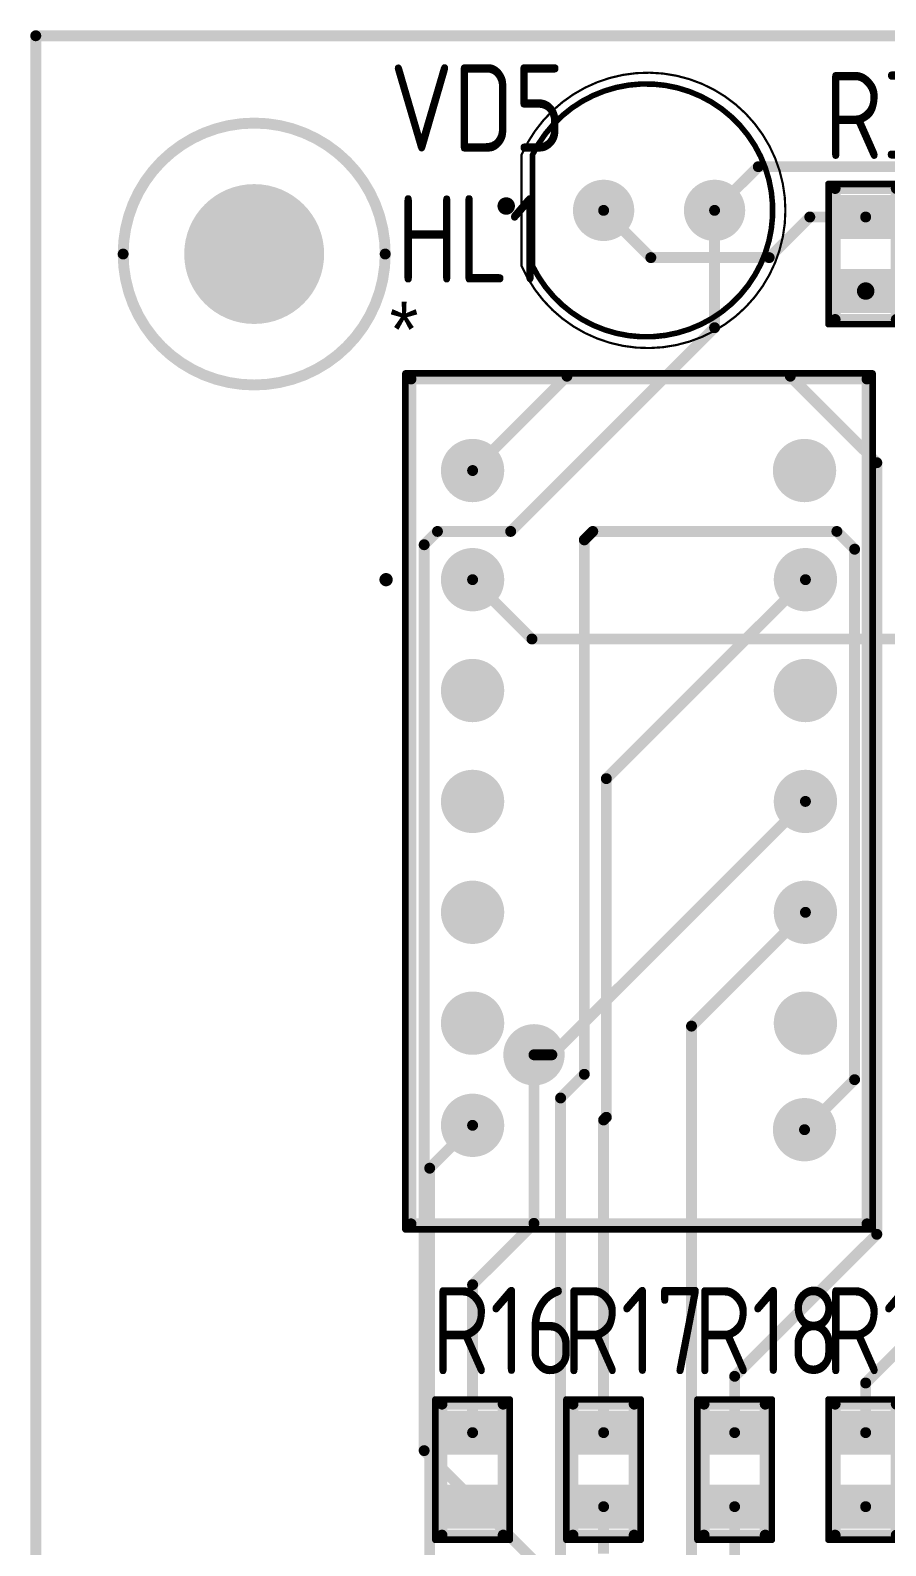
# Model space of a CAD drawing. Header units: millimetres. Extents: x 0 to 841, y 0 to 2540.
# Drawn here: x 34.87 to 54.46, y 130.41 to 165.13 of the extents above; entities that cross this region are included whole.
import ezdxf

# ---------------------------------------------------------------- set-up
doc = ezdxf.new("R2010")
doc.units = ezdxf.units.MM
for name, color, linetype in [('BottomLayer', 5, 'Continuous'), ('BottomSolder', 6, 'Continuous'), ('Mechanical13', 56, 'Continuous'), ('Mechanical15', 56, 'Continuous'), ('MultiLayer', 9, 'Continuous'), ('PadHoleLayer', 156, 'Continuous'), ('TopLayer', 1, 'Continuous'), ('TopOverlay', 2, 'Continuous'), ('TopPaste', 8, 'Continuous'), ('TopSolder', 216, 'Continuous'), ('ViaHoleLayer', 16, 'Continuous')]:
    doc.layers.add(name, color=color, linetype=linetype)
doc.styles.add('GOST type A', font='', dxfattribs={"height": 0.2})
doc.styles.get('GOST type A').set_extended_font_data('GOST type A')

# ---------------------------------------------------------------- blocks, each defined once
blk = doc.blocks.new('LED_151054RS03000_20')
at = {"layer": 'BottomLayer'}
h = blk.add_hatch(color=5, dxfattribs=at)
edge = h.paths.add_edge_path()
edge.add_arc((-1.27, 0), 0.6, 0, 360)
h = blk.add_hatch(color=5, dxfattribs=at)
edge = h.paths.add_edge_path()
edge.add_arc((1.27, 0), 0.6, 0, 360)
at = {"layer": 'BottomSolder'}
h = blk.add_hatch(color=6, dxfattribs=at)
edge = h.paths.add_edge_path()
edge.add_arc((-1.27, 0), 0.702, 0, 360)
h = blk.add_hatch(color=6, dxfattribs=at)
edge = h.paths.add_edge_path()
edge.add_arc((1.27, 0), 0.702, 0, 360)
at = {"layer": 'MultiLayer'}
h = blk.add_hatch(color=9, dxfattribs=at)
edge = h.paths.add_edge_path()
edge.add_arc((-1.27, 0), 0.6, 0, 360)
h = blk.add_hatch(color=9, dxfattribs=at)
edge = h.paths.add_edge_path()
edge.add_arc((1.27, 0), 0.6, 0, 360)
at = {"layer": 'PadHoleLayer'}
h = blk.add_hatch(color=156, dxfattribs=at)
edge = h.paths.add_edge_path()
edge.add_arc((-1.27, 0), 0.35, 0, 360)
h = blk.add_hatch(color=156, dxfattribs=at)
edge = h.paths.add_edge_path()
edge.add_arc((1.27, 0), 0.35, 0, 360)
at = {"layer": 'TopLayer'}
h = blk.add_hatch(color=1, dxfattribs=at)
edge = h.paths.add_edge_path()
edge.add_arc((-1.27, 0), 0.6, 0, 360)
h = blk.add_hatch(color=1, dxfattribs=at)
edge = h.paths.add_edge_path()
edge.add_arc((1.27, 0), 0.6, 0, 360)
at = {"layer": 'TopSolder'}
h = blk.add_hatch(color=216, dxfattribs=at)
edge = h.paths.add_edge_path()
edge.add_arc((-1.27, 0), 0.702, 0, 360)
h = blk.add_hatch(color=216, dxfattribs=at)
edge = h.paths.add_edge_path()
edge.add_arc((1.27, 0), 0.702, 0, 360)
at = {"layer": 'Mechanical13', "const_width": 0.127}
blk.add_lwpolyline([(-2.9, 1.27, -4.331476), (-2.9, -1.27)], format="xyb", dxfattribs=at)
at = {"layer": 'Mechanical13'}
for points, const_width in [([(-2.932, 1.27, 1), (-2.868, 1.27, 1)], 0.0635), ([(-3.4, 0.1, 1), (-3.6, 0.1, 1)], 0.2), ([(-3.65, 0.1, 1), (-3.55, 0.1, 1)], 0.1), ([(-3.45, 0.1, 1), (-3.35, 0.1, 1)], 0.1), ([(-2.932, -1.27, 1), (-2.868, -1.27, 1)], 0.0635)]:
    blk.add_lwpolyline(points, format="xyb", close=True, dxfattribs=dict(at, const_width=const_width))
at = {"layer": 'Mechanical15', "const_width": 0.05}
blk.add_lwpolyline([(-3.144, 1.283, -4.70463), (-3.144, -1.283)], format="xyb", dxfattribs=at)
blk.add_lwpolyline([(-3.15, -1.27), (-3.15, 1.27)], dxfattribs=at)
at = {"layer": 'Mechanical15', "const_width": 0.025}
for points in [[(-3.163, 1.27, 1), (-3.138, 1.27, 1)], [(-3.157, 1.283, 1), (-3.132, 1.283, 1)], [(-3.163, -1.27, 1), (-3.138, -1.27, 1)], [(-3.157, -1.283, 1), (-3.132, -1.283, 1)]]:
    blk.add_lwpolyline(points, format="xyb", close=True, dxfattribs=at)
at = {"layer": 'TopOverlay', "const_width": 0.127}
blk.add_lwpolyline([(-2.9, 1.27, -4.331476), (-2.9, -1.27)], format="xyb", dxfattribs=at)
blk.add_lwpolyline([(-2.9, -1.27), (-2.9, 1.27)], dxfattribs=at)
at = {"layer": 'TopOverlay'}
for points, const_width in [([(-2.932, 1.27, 1), (-2.868, 1.27, 1)], 0.0635), ([(-2.932, 1.27, 1), (-2.868, 1.27, 1)], 0.0635), ([(-3.4, 0.1, 1), (-3.6, 0.1, 1)], 0.2), ([(-3.65, 0.1, 1), (-3.55, 0.1, 1)], 0.1), ([(-3.45, 0.1, 1), (-3.35, 0.1, 1)], 0.1), ([(-2.932, -1.27, 1), (-2.868, -1.27, 1)], 0.0635), ([(-2.932, -1.27, 1), (-2.868, -1.27, 1)], 0.0635)]:
    blk.add_lwpolyline(points, format="xyb", close=True, dxfattribs=dict(at, const_width=const_width))
blk = doc.blocks.new('RES_RC0805_57')
at = {"layer": 'TopLayer'}
for points in [[(-1.353, 0.597), (-0.343, 0.597), (-0.343, -0.597), (-1.353, -0.597)], [(0.343, 0.597), (1.353, 0.597), (1.353, -0.597), (0.343, -0.597)]]:
    blk.add_hatch(color=1, dxfattribs=at).paths.add_polyline_path(points)
at = {"layer": 'TopPaste'}
for points in [[(-1.353, 0.597), (-0.343, 0.597), (-0.343, -0.597), (-1.353, -0.597)], [(0.343, 0.597), (1.353, 0.597), (1.353, -0.597), (0.343, -0.597)]]:
    blk.add_hatch(color=8, dxfattribs=at).paths.add_polyline_path(points)
at = {"layer": 'TopSolder'}
for points in [[(-1.353, 0.597), (-0.343, 0.597), (-0.343, -0.597), (-1.353, -0.597)], [(0.343, 0.597), (1.353, 0.597), (1.353, -0.597), (0.343, -0.597)]]:
    blk.add_hatch(color=216, dxfattribs=at).paths.add_polyline_path(points)
at = {"layer": 'Mechanical15', "const_width": 0.152}
for points in [[(-1.607, -0.851), (-1.607, 0.851)], [(1.607, 0.851), (-1.607, 0.851)], [(1.607, -0.851), (1.607, 0.851)], [(1.607, -0.851), (-1.607, -0.851)]]:
    blk.add_lwpolyline(points, dxfattribs=at)
at = {"layer": 'Mechanical15', "const_width": 0.0762}
for points in [[(-1.645, 0.851, 1), (-1.569, 0.851, 1)], [(-1.645, 0.851, 1), (-1.569, 0.851, 1)], [(1.569, 0.851, 1), (1.645, 0.851, 1)], [(1.569, 0.851, 1), (1.645, 0.851, 1)], [(-1.645, -0.851, 1), (-1.569, -0.851, 1)], [(-1.645, -0.851, 1), (-1.569, -0.851, 1)], [(1.569, -0.851, 1), (1.645, -0.851, 1)], [(1.569, -0.851, 1), (1.645, -0.851, 1)]]:
    blk.add_lwpolyline(points, format="xyb", close=True, dxfattribs=at)
at = {"layer": 'TopOverlay', "const_width": 0.25}
for points in [[(1.5, 0.7), (-1.5, 0.7)], [(-1.5, -0.7), (-1.5, 0.7)], [(1.5, -0.7), (1.5, 0.7)], [(1.5, -0.7), (-1.5, -0.7)]]:
    blk.add_lwpolyline(points, dxfattribs=at)
at = {"layer": 'TopOverlay', "const_width": 0.125}
for points in [[(-1.563, 0.7, 1), (-1.438, 0.7, 1)], [(-1.563, 0.7, 1), (-1.438, 0.7, 1)], [(1.437, 0.7, 1), (1.562, 0.7, 1)], [(1.437, 0.7, 1), (1.562, 0.7, 1)], [(-1.563, -0.7, 1), (-1.438, -0.7, 1)], [(-1.563, -0.7, 1), (-1.438, -0.7, 1)], [(1.437, -0.7, 1), (1.562, -0.7, 1)], [(1.437, -0.7, 1), (1.562, -0.7, 1)]]:
    blk.add_lwpolyline(points, format="xyb", close=True, dxfattribs=at)
blk = doc.blocks.new('RES_RC0805_68')
at = {"layer": 'TopLayer'}
for points in [[(-1.353, 0.597), (-0.343, 0.597), (-0.343, -0.597), (-1.353, -0.597)], [(0.343, 0.597), (1.353, 0.597), (1.353, -0.597), (0.343, -0.597)]]:
    blk.add_hatch(color=1, dxfattribs=at).paths.add_polyline_path(points)
at = {"layer": 'TopPaste'}
for points in [[(-1.353, 0.597), (-0.343, 0.597), (-0.343, -0.597), (-1.353, -0.597)], [(0.343, 0.597), (1.353, 0.597), (1.353, -0.597), (0.343, -0.597)]]:
    blk.add_hatch(color=8, dxfattribs=at).paths.add_polyline_path(points)
at = {"layer": 'TopSolder'}
for points in [[(-1.353, 0.597), (-0.343, 0.597), (-0.343, -0.597), (-1.353, -0.597)], [(0.343, 0.597), (1.353, 0.597), (1.353, -0.597), (0.343, -0.597)]]:
    blk.add_hatch(color=216, dxfattribs=at).paths.add_polyline_path(points)
at = {"layer": 'Mechanical15', "const_width": 0.152}
for points in [[(-1.607, 0.851), (-1.607, -0.851)], [(-1.607, 0.851), (1.607, 0.851)], [(1.607, 0.851), (1.607, -0.851)], [(-1.607, -0.851), (1.607, -0.851)]]:
    blk.add_lwpolyline(points, dxfattribs=at)
at = {"layer": 'Mechanical15', "const_width": 0.0762}
for points in [[(-1.645, 0.851, 1), (-1.569, 0.851, 1)], [(-1.645, 0.851, 1), (-1.569, 0.851, 1)], [(1.569, 0.851, 1), (1.645, 0.851, 1)], [(1.569, 0.851, 1), (1.645, 0.851, 1)], [(-1.645, -0.851, 1), (-1.569, -0.851, 1)], [(-1.645, -0.851, 1), (-1.569, -0.851, 1)], [(1.569, -0.851, 1), (1.645, -0.851, 1)], [(1.569, -0.851, 1), (1.645, -0.851, 1)]]:
    blk.add_lwpolyline(points, format="xyb", close=True, dxfattribs=at)
at = {"layer": 'TopOverlay', "const_width": 0.25}
for points in [[(-1.5, 0.7), (1.5, 0.7)], [(-1.5, 0.7), (-1.5, -0.7)], [(1.5, 0.7), (1.5, -0.7)], [(-1.5, -0.7), (1.5, -0.7)]]:
    blk.add_lwpolyline(points, dxfattribs=at)
at = {"layer": 'TopOverlay', "const_width": 0.125}
for points in [[(-1.562, 0.7, 1), (-1.437, 0.7, 1)], [(-1.562, 0.7, 1), (-1.437, 0.7, 1)], [(1.438, 0.7, 1), (1.563, 0.7, 1)], [(1.438, 0.7, 1), (1.563, 0.7, 1)], [(-1.562, -0.7, 1), (-1.437, -0.7, 1)], [(-1.562, -0.7, 1), (-1.437, -0.7, 1)], [(1.438, -0.7, 1), (1.563, -0.7, 1)], [(1.438, -0.7, 1), (1.563, -0.7, 1)]]:
    blk.add_lwpolyline(points, format="xyb", close=True, dxfattribs=at)
blk = doc.blocks.new('RES_RC0805_69')
at = {"layer": 'TopLayer'}
for points in [[(-1.353, 0.597), (-0.343, 0.597), (-0.343, -0.597), (-1.353, -0.597)], [(0.343, 0.597), (1.353, 0.597), (1.353, -0.597), (0.343, -0.597)]]:
    blk.add_hatch(color=1, dxfattribs=at).paths.add_polyline_path(points)
at = {"layer": 'TopPaste'}
for points in [[(-1.353, 0.597), (-0.343, 0.597), (-0.343, -0.597), (-1.353, -0.597)], [(0.343, 0.597), (1.353, 0.597), (1.353, -0.597), (0.343, -0.597)]]:
    blk.add_hatch(color=8, dxfattribs=at).paths.add_polyline_path(points)
at = {"layer": 'TopSolder'}
for points in [[(-1.353, 0.597), (-0.343, 0.597), (-0.343, -0.597), (-1.353, -0.597)], [(0.343, 0.597), (1.353, 0.597), (1.353, -0.597), (0.343, -0.597)]]:
    blk.add_hatch(color=216, dxfattribs=at).paths.add_polyline_path(points)
at = {"layer": 'Mechanical15', "const_width": 0.152}
for points in [[(-1.607, 0.851), (-1.607, -0.851)], [(-1.607, 0.851), (1.607, 0.851)], [(1.607, 0.851), (1.607, -0.851)], [(-1.607, -0.851), (1.607, -0.851)]]:
    blk.add_lwpolyline(points, dxfattribs=at)
at = {"layer": 'Mechanical15', "const_width": 0.0762}
for points in [[(-1.645, 0.851, 1), (-1.569, 0.851, 1)], [(-1.645, 0.851, 1), (-1.569, 0.851, 1)], [(1.569, 0.851, 1), (1.645, 0.851, 1)], [(1.569, 0.851, 1), (1.645, 0.851, 1)], [(-1.645, -0.851, 1), (-1.569, -0.851, 1)], [(-1.645, -0.851, 1), (-1.569, -0.851, 1)], [(1.569, -0.851, 1), (1.645, -0.851, 1)], [(1.569, -0.851, 1), (1.645, -0.851, 1)]]:
    blk.add_lwpolyline(points, format="xyb", close=True, dxfattribs=at)
at = {"layer": 'TopOverlay', "const_width": 0.25}
for points in [[(-1.5, 0.7), (1.5, 0.7)], [(-1.5, 0.7), (-1.5, -0.7)], [(1.5, 0.7), (1.5, -0.7)], [(-1.5, -0.7), (1.5, -0.7)]]:
    blk.add_lwpolyline(points, dxfattribs=at)
at = {"layer": 'TopOverlay', "const_width": 0.125}
for points in [[(-1.562, 0.7, 1), (-1.437, 0.7, 1)], [(-1.562, 0.7, 1), (-1.437, 0.7, 1)], [(1.438, 0.7, 1), (1.563, 0.7, 1)], [(1.438, 0.7, 1), (1.563, 0.7, 1)], [(-1.562, -0.7, 1), (-1.437, -0.7, 1)], [(-1.562, -0.7, 1), (-1.437, -0.7, 1)], [(1.438, -0.7, 1), (1.563, -0.7, 1)], [(1.438, -0.7, 1), (1.563, -0.7, 1)]]:
    blk.add_lwpolyline(points, format="xyb", close=True, dxfattribs=at)
blk = doc.blocks.new('RES_RC0805_70')
at = {"layer": 'TopLayer'}
for points in [[(-1.353, 0.597), (-0.343, 0.597), (-0.343, -0.597), (-1.353, -0.597)], [(0.343, 0.597), (1.353, 0.597), (1.353, -0.597), (0.343, -0.597)]]:
    blk.add_hatch(color=1, dxfattribs=at).paths.add_polyline_path(points)
at = {"layer": 'TopPaste'}
for points in [[(-1.353, 0.597), (-0.343, 0.597), (-0.343, -0.597), (-1.353, -0.597)], [(0.343, 0.597), (1.353, 0.597), (1.353, -0.597), (0.343, -0.597)]]:
    blk.add_hatch(color=8, dxfattribs=at).paths.add_polyline_path(points)
at = {"layer": 'TopSolder'}
for points in [[(-1.353, 0.597), (-0.343, 0.597), (-0.343, -0.597), (-1.353, -0.597)], [(0.343, 0.597), (1.353, 0.597), (1.353, -0.597), (0.343, -0.597)]]:
    blk.add_hatch(color=216, dxfattribs=at).paths.add_polyline_path(points)
at = {"layer": 'Mechanical15', "const_width": 0.152}
for points in [[(-1.607, 0.851), (-1.607, -0.851)], [(-1.607, 0.851), (1.607, 0.851)], [(1.607, 0.851), (1.607, -0.851)], [(-1.607, -0.851), (1.607, -0.851)]]:
    blk.add_lwpolyline(points, dxfattribs=at)
at = {"layer": 'Mechanical15', "const_width": 0.0762}
for points in [[(-1.645, 0.851, 1), (-1.569, 0.851, 1)], [(-1.645, 0.851, 1), (-1.569, 0.851, 1)], [(1.569, 0.851, 1), (1.645, 0.851, 1)], [(1.569, 0.851, 1), (1.645, 0.851, 1)], [(-1.645, -0.851, 1), (-1.569, -0.851, 1)], [(-1.645, -0.851, 1), (-1.569, -0.851, 1)], [(1.569, -0.851, 1), (1.645, -0.851, 1)], [(1.569, -0.851, 1), (1.645, -0.851, 1)]]:
    blk.add_lwpolyline(points, format="xyb", close=True, dxfattribs=at)
at = {"layer": 'TopOverlay', "const_width": 0.25}
for points in [[(-1.5, 0.7), (1.5, 0.7)], [(-1.5, 0.7), (-1.5, -0.7)], [(1.5, 0.7), (1.5, -0.7)], [(-1.5, -0.7), (1.5, -0.7)]]:
    blk.add_lwpolyline(points, dxfattribs=at)
at = {"layer": 'TopOverlay', "const_width": 0.125}
for points in [[(-1.562, 0.7, 1), (-1.437, 0.7, 1)], [(-1.562, 0.7, 1), (-1.437, 0.7, 1)], [(1.438, 0.7, 1), (1.563, 0.7, 1)], [(1.438, 0.7, 1), (1.563, 0.7, 1)], [(-1.562, -0.7, 1), (-1.437, -0.7, 1)], [(-1.562, -0.7, 1), (-1.437, -0.7, 1)], [(1.438, -0.7, 1), (1.563, -0.7, 1)], [(1.438, -0.7, 1), (1.563, -0.7, 1)]]:
    blk.add_lwpolyline(points, format="xyb", close=True, dxfattribs=at)
blk = doc.blocks.new('RES_RC0805_71')
at = {"layer": 'TopLayer'}
for points in [[(-1.353, 0.597), (-0.343, 0.597), (-0.343, -0.597), (-1.353, -0.597)], [(0.343, 0.597), (1.353, 0.597), (1.353, -0.597), (0.343, -0.597)]]:
    blk.add_hatch(color=1, dxfattribs=at).paths.add_polyline_path(points)
at = {"layer": 'TopPaste'}
for points in [[(-1.353, 0.597), (-0.343, 0.597), (-0.343, -0.597), (-1.353, -0.597)], [(0.343, 0.597), (1.353, 0.597), (1.353, -0.597), (0.343, -0.597)]]:
    blk.add_hatch(color=8, dxfattribs=at).paths.add_polyline_path(points)
at = {"layer": 'TopSolder'}
for points in [[(-1.353, 0.597), (-0.343, 0.597), (-0.343, -0.597), (-1.353, -0.597)], [(0.343, 0.597), (1.353, 0.597), (1.353, -0.597), (0.343, -0.597)]]:
    blk.add_hatch(color=216, dxfattribs=at).paths.add_polyline_path(points)
at = {"layer": 'Mechanical15', "const_width": 0.152}
for points in [[(-1.607, 0.851), (-1.607, -0.851)], [(-1.607, 0.851), (1.607, 0.851)], [(1.607, 0.851), (1.607, -0.851)], [(-1.607, -0.851), (1.607, -0.851)]]:
    blk.add_lwpolyline(points, dxfattribs=at)
at = {"layer": 'Mechanical15', "const_width": 0.0762}
for points in [[(-1.645, 0.851, 1), (-1.569, 0.851, 1)], [(-1.645, 0.851, 1), (-1.569, 0.851, 1)], [(1.569, 0.851, 1), (1.645, 0.851, 1)], [(1.569, 0.851, 1), (1.645, 0.851, 1)], [(-1.645, -0.851, 1), (-1.569, -0.851, 1)], [(-1.645, -0.851, 1), (-1.569, -0.851, 1)], [(1.569, -0.851, 1), (1.645, -0.851, 1)], [(1.569, -0.851, 1), (1.645, -0.851, 1)]]:
    blk.add_lwpolyline(points, format="xyb", close=True, dxfattribs=at)
at = {"layer": 'TopOverlay', "const_width": 0.25}
for points in [[(-1.5, 0.7), (1.5, 0.7)], [(-1.5, 0.7), (-1.5, -0.7)], [(1.5, 0.7), (1.5, -0.7)], [(-1.5, -0.7), (1.5, -0.7)]]:
    blk.add_lwpolyline(points, dxfattribs=at)
at = {"layer": 'TopOverlay', "const_width": 0.125}
for points in [[(-1.562, 0.7, 1), (-1.437, 0.7, 1)], [(-1.562, 0.7, 1), (-1.437, 0.7, 1)], [(1.438, 0.7, 1), (1.563, 0.7, 1)], [(1.438, 0.7, 1), (1.563, 0.7, 1)], [(-1.562, -0.7, 1), (-1.437, -0.7, 1)], [(-1.562, -0.7, 1), (-1.437, -0.7, 1)], [(1.438, -0.7, 1), (1.563, -0.7, 1)], [(1.438, -0.7, 1), (1.563, -0.7, 1)]]:
    blk.add_lwpolyline(points, format="xyb", close=True, dxfattribs=at)
blk = doc.blocks.new('LDS_C302RI_10P18X19P10_LUM_90')
at = {"layer": 'BottomLayer'}
h = blk.add_hatch(color=5, dxfattribs=at)
edge = h.paths.add_edge_path()
edge.add_arc((0, 2.5), 0.725, 0, 360)
h = blk.add_hatch(color=5, dxfattribs=at)
edge = h.paths.add_edge_path()
edge.add_arc((7.6, 2.5), 0.725, 0, 360)
h = blk.add_hatch(color=5, dxfattribs=at)
edge = h.paths.add_edge_path()
edge.add_arc((0, 0), 0.725, 0, 360)
h = blk.add_hatch(color=5, dxfattribs=at)
edge = h.paths.add_edge_path()
edge.add_arc((7.62, 0), 0.725, 0, 360)
h = blk.add_hatch(color=5, dxfattribs=at)
edge = h.paths.add_edge_path()
edge.add_arc((0, -2.54), 0.725, 0, 360)
h = blk.add_hatch(color=5, dxfattribs=at)
edge = h.paths.add_edge_path()
edge.add_arc((7.62, -2.54), 0.725, 0, 360)
h = blk.add_hatch(color=5, dxfattribs=at)
edge = h.paths.add_edge_path()
edge.add_arc((0, -5.08), 0.725, 0, 360)
h = blk.add_hatch(color=5, dxfattribs=at)
edge = h.paths.add_edge_path()
edge.add_arc((7.62, -5.08), 0.725, 0, 360)
h = blk.add_hatch(color=5, dxfattribs=at)
edge = h.paths.add_edge_path()
edge.add_arc((0, -7.62), 0.725, 0, 360)
h = blk.add_hatch(color=5, dxfattribs=at)
edge = h.paths.add_edge_path()
edge.add_arc((7.62, -7.62), 0.725, 0, 360)
h = blk.add_hatch(color=5, dxfattribs=at)
edge = h.paths.add_edge_path()
edge.add_arc((0, -10.16), 0.725, 0, 360)
h = blk.add_hatch(color=5, dxfattribs=at)
edge = h.paths.add_edge_path()
edge.add_arc((7.62, -10.16), 0.725, 0, 360)
h = blk.add_hatch(color=5, dxfattribs=at)
edge = h.paths.add_edge_path()
edge.add_arc((0, -12.5), 0.725, 0, 360)
h = blk.add_hatch(color=5, dxfattribs=at)
edge = h.paths.add_edge_path()
edge.add_arc((7.6, -12.6), 0.725, 0, 360)
at = {"layer": 'BottomSolder'}
h = blk.add_hatch(color=6, dxfattribs=at)
edge = h.paths.add_edge_path()
edge.add_arc((0, 2.5), 0.725, 0, 360)
h = blk.add_hatch(color=6, dxfattribs=at)
edge = h.paths.add_edge_path()
edge.add_arc((7.6, 2.5), 0.725, 0, 360)
h = blk.add_hatch(color=6, dxfattribs=at)
edge = h.paths.add_edge_path()
edge.add_arc((0, 0), 0.725, 0, 360)
h = blk.add_hatch(color=6, dxfattribs=at)
edge = h.paths.add_edge_path()
edge.add_arc((7.62, 0), 0.725, 0, 360)
h = blk.add_hatch(color=6, dxfattribs=at)
edge = h.paths.add_edge_path()
edge.add_arc((0, -2.54), 0.725, 0, 360)
h = blk.add_hatch(color=6, dxfattribs=at)
edge = h.paths.add_edge_path()
edge.add_arc((7.62, -2.54), 0.725, 0, 360)
h = blk.add_hatch(color=6, dxfattribs=at)
edge = h.paths.add_edge_path()
edge.add_arc((0, -5.08), 0.725, 0, 360)
h = blk.add_hatch(color=6, dxfattribs=at)
edge = h.paths.add_edge_path()
edge.add_arc((7.62, -5.08), 0.725, 0, 360)
h = blk.add_hatch(color=6, dxfattribs=at)
edge = h.paths.add_edge_path()
edge.add_arc((0, -7.62), 0.725, 0, 360)
h = blk.add_hatch(color=6, dxfattribs=at)
edge = h.paths.add_edge_path()
edge.add_arc((7.62, -7.62), 0.725, 0, 360)
h = blk.add_hatch(color=6, dxfattribs=at)
edge = h.paths.add_edge_path()
edge.add_arc((0, -10.16), 0.725, 0, 360)
h = blk.add_hatch(color=6, dxfattribs=at)
edge = h.paths.add_edge_path()
edge.add_arc((7.62, -10.16), 0.725, 0, 360)
h = blk.add_hatch(color=6, dxfattribs=at)
edge = h.paths.add_edge_path()
edge.add_arc((0, -12.5), 0.725, 0, 360)
h = blk.add_hatch(color=6, dxfattribs=at)
edge = h.paths.add_edge_path()
edge.add_arc((7.6, -12.6), 0.725, 0, 360)
at = {"layer": 'MultiLayer'}
h = blk.add_hatch(color=9, dxfattribs=at)
edge = h.paths.add_edge_path()
edge.add_arc((0, 2.5), 0.725, 0, 360)
h = blk.add_hatch(color=9, dxfattribs=at)
edge = h.paths.add_edge_path()
edge.add_arc((7.6, 2.5), 0.725, 0, 360)
h = blk.add_hatch(color=9, dxfattribs=at)
edge = h.paths.add_edge_path()
edge.add_arc((0, 0), 0.725, 0, 360)
h = blk.add_hatch(color=9, dxfattribs=at)
edge = h.paths.add_edge_path()
edge.add_arc((7.62, 0), 0.725, 0, 360)
h = blk.add_hatch(color=9, dxfattribs=at)
edge = h.paths.add_edge_path()
edge.add_arc((0, -2.54), 0.725, 0, 360)
h = blk.add_hatch(color=9, dxfattribs=at)
edge = h.paths.add_edge_path()
edge.add_arc((7.62, -2.54), 0.725, 0, 360)
h = blk.add_hatch(color=9, dxfattribs=at)
edge = h.paths.add_edge_path()
edge.add_arc((0, -5.08), 0.725, 0, 360)
h = blk.add_hatch(color=9, dxfattribs=at)
edge = h.paths.add_edge_path()
edge.add_arc((7.62, -5.08), 0.725, 0, 360)
h = blk.add_hatch(color=9, dxfattribs=at)
edge = h.paths.add_edge_path()
edge.add_arc((0, -7.62), 0.725, 0, 360)
h = blk.add_hatch(color=9, dxfattribs=at)
edge = h.paths.add_edge_path()
edge.add_arc((7.62, -7.62), 0.725, 0, 360)
h = blk.add_hatch(color=9, dxfattribs=at)
edge = h.paths.add_edge_path()
edge.add_arc((0, -10.16), 0.725, 0, 360)
h = blk.add_hatch(color=9, dxfattribs=at)
edge = h.paths.add_edge_path()
edge.add_arc((7.62, -10.16), 0.725, 0, 360)
h = blk.add_hatch(color=9, dxfattribs=at)
edge = h.paths.add_edge_path()
edge.add_arc((0, -12.5), 0.725, 0, 360)
h = blk.add_hatch(color=9, dxfattribs=at)
edge = h.paths.add_edge_path()
edge.add_arc((7.6, -12.6), 0.725, 0, 360)
at = {"layer": 'PadHoleLayer'}
h = blk.add_hatch(color=156, dxfattribs=at)
edge = h.paths.add_edge_path()
edge.add_arc((0, 2.5), 0.45, 0, 360)
h = blk.add_hatch(color=156, dxfattribs=at)
edge = h.paths.add_edge_path()
edge.add_arc((7.6, 2.5), 0.45, 0, 360)
h = blk.add_hatch(color=156, dxfattribs=at)
edge = h.paths.add_edge_path()
edge.add_arc((0, 0), 0.45, 0, 360)
h = blk.add_hatch(color=156, dxfattribs=at)
edge = h.paths.add_edge_path()
edge.add_arc((7.62, 0), 0.45, 0, 360)
h = blk.add_hatch(color=156, dxfattribs=at)
edge = h.paths.add_edge_path()
edge.add_arc((0, -2.54), 0.45, 0, 360)
h = blk.add_hatch(color=156, dxfattribs=at)
edge = h.paths.add_edge_path()
edge.add_arc((7.62, -2.54), 0.45, 0, 360)
h = blk.add_hatch(color=156, dxfattribs=at)
edge = h.paths.add_edge_path()
edge.add_arc((0, -5.08), 0.45, 0, 360)
h = blk.add_hatch(color=156, dxfattribs=at)
edge = h.paths.add_edge_path()
edge.add_arc((7.62, -5.08), 0.45, 0, 360)
h = blk.add_hatch(color=156, dxfattribs=at)
edge = h.paths.add_edge_path()
edge.add_arc((0, -7.62), 0.45, 0, 360)
h = blk.add_hatch(color=156, dxfattribs=at)
edge = h.paths.add_edge_path()
edge.add_arc((7.62, -7.62), 0.45, 0, 360)
h = blk.add_hatch(color=156, dxfattribs=at)
edge = h.paths.add_edge_path()
edge.add_arc((0, -10.16), 0.45, 0, 360)
h = blk.add_hatch(color=156, dxfattribs=at)
edge = h.paths.add_edge_path()
edge.add_arc((7.62, -10.16), 0.45, 0, 360)
h = blk.add_hatch(color=156, dxfattribs=at)
edge = h.paths.add_edge_path()
edge.add_arc((0, -12.5), 0.45, 0, 360)
h = blk.add_hatch(color=156, dxfattribs=at)
edge = h.paths.add_edge_path()
edge.add_arc((7.6, -12.6), 0.45, 0, 360)
at = {"layer": 'TopLayer'}
h = blk.add_hatch(color=1, dxfattribs=at)
edge = h.paths.add_edge_path()
edge.add_arc((0, 2.5), 0.725, 0, 360)
h = blk.add_hatch(color=1, dxfattribs=at)
edge = h.paths.add_edge_path()
edge.add_arc((7.6, 2.5), 0.725, 0, 360)
h = blk.add_hatch(color=1, dxfattribs=at)
edge = h.paths.add_edge_path()
edge.add_arc((0, 0), 0.725, 0, 360)
h = blk.add_hatch(color=1, dxfattribs=at)
edge = h.paths.add_edge_path()
edge.add_arc((7.62, 0), 0.725, 0, 360)
h = blk.add_hatch(color=1, dxfattribs=at)
edge = h.paths.add_edge_path()
edge.add_arc((0, -2.54), 0.725, 0, 360)
h = blk.add_hatch(color=1, dxfattribs=at)
edge = h.paths.add_edge_path()
edge.add_arc((7.62, -2.54), 0.725, 0, 360)
h = blk.add_hatch(color=1, dxfattribs=at)
edge = h.paths.add_edge_path()
edge.add_arc((0, -5.08), 0.725, 0, 360)
h = blk.add_hatch(color=1, dxfattribs=at)
edge = h.paths.add_edge_path()
edge.add_arc((7.62, -5.08), 0.725, 0, 360)
h = blk.add_hatch(color=1, dxfattribs=at)
edge = h.paths.add_edge_path()
edge.add_arc((0, -7.62), 0.725, 0, 360)
h = blk.add_hatch(color=1, dxfattribs=at)
edge = h.paths.add_edge_path()
edge.add_arc((7.62, -7.62), 0.725, 0, 360)
h = blk.add_hatch(color=1, dxfattribs=at)
edge = h.paths.add_edge_path()
edge.add_arc((0, -10.16), 0.725, 0, 360)
h = blk.add_hatch(color=1, dxfattribs=at)
edge = h.paths.add_edge_path()
edge.add_arc((7.62, -10.16), 0.725, 0, 360)
h = blk.add_hatch(color=1, dxfattribs=at)
edge = h.paths.add_edge_path()
edge.add_arc((0, -12.5), 0.725, 0, 360)
h = blk.add_hatch(color=1, dxfattribs=at)
edge = h.paths.add_edge_path()
edge.add_arc((7.6, -12.6), 0.725, 0, 360)
at = {"layer": 'TopSolder'}
h = blk.add_hatch(color=216, dxfattribs=at)
edge = h.paths.add_edge_path()
edge.add_arc((0, 2.5), 0.725, 0, 360)
h = blk.add_hatch(color=216, dxfattribs=at)
edge = h.paths.add_edge_path()
edge.add_arc((7.6, 2.5), 0.725, 0, 360)
h = blk.add_hatch(color=216, dxfattribs=at)
edge = h.paths.add_edge_path()
edge.add_arc((0, 0), 0.725, 0, 360)
h = blk.add_hatch(color=216, dxfattribs=at)
edge = h.paths.add_edge_path()
edge.add_arc((7.62, 0), 0.725, 0, 360)
h = blk.add_hatch(color=216, dxfattribs=at)
edge = h.paths.add_edge_path()
edge.add_arc((0, -2.54), 0.725, 0, 360)
h = blk.add_hatch(color=216, dxfattribs=at)
edge = h.paths.add_edge_path()
edge.add_arc((7.62, -2.54), 0.725, 0, 360)
h = blk.add_hatch(color=216, dxfattribs=at)
edge = h.paths.add_edge_path()
edge.add_arc((0, -5.08), 0.725, 0, 360)
h = blk.add_hatch(color=216, dxfattribs=at)
edge = h.paths.add_edge_path()
edge.add_arc((7.62, -5.08), 0.725, 0, 360)
h = blk.add_hatch(color=216, dxfattribs=at)
edge = h.paths.add_edge_path()
edge.add_arc((0, -7.62), 0.725, 0, 360)
h = blk.add_hatch(color=216, dxfattribs=at)
edge = h.paths.add_edge_path()
edge.add_arc((7.62, -7.62), 0.725, 0, 360)
h = blk.add_hatch(color=216, dxfattribs=at)
edge = h.paths.add_edge_path()
edge.add_arc((0, -10.16), 0.725, 0, 360)
h = blk.add_hatch(color=216, dxfattribs=at)
edge = h.paths.add_edge_path()
edge.add_arc((7.62, -10.16), 0.725, 0, 360)
h = blk.add_hatch(color=216, dxfattribs=at)
edge = h.paths.add_edge_path()
edge.add_arc((0, -12.5), 0.725, 0, 360)
h = blk.add_hatch(color=216, dxfattribs=at)
edge = h.paths.add_edge_path()
edge.add_arc((7.6, -12.6), 0.725, 0, 360)
at = {"layer": 'Mechanical15', "const_width": 0.152}
for points in [[(-1.537, -14.884), (-1.537, 4.724)], [(-1.537, 4.724), (9.157, 4.724)], [(9.157, -14.884), (9.157, 4.724)], [(-1.537, -14.884), (9.157, -14.884)]]:
    blk.add_lwpolyline(points, dxfattribs=at)
at = {"layer": 'Mechanical15', "const_width": 0.0762}
for points in [[(-1.575, 4.724, 1), (-1.499, 4.724, 1)], [(-1.575, 4.724, 1), (-1.499, 4.724, 1)], [(9.119, 4.724, 1), (9.195, 4.724, 1)], [(9.119, 4.724, 1), (9.195, 4.724, 1)], [(-1.575, -14.884, 1), (-1.499, -14.884, 1)], [(-1.575, -14.884, 1), (-1.499, -14.884, 1)], [(9.119, -14.884, 1), (9.195, -14.884, 1)], [(9.119, -14.884, 1), (9.195, -14.884, 1)]]:
    blk.add_lwpolyline(points, format="xyb", close=True, dxfattribs=at)
at = {"layer": 'TopOverlay', "const_width": 0.25}
for points in [[(-1.41, 4.597), (9.03, 4.597)], [(-1.41, -14.757), (-1.41, 4.597)], [(9.03, -14.757), (9.03, 4.597)], [(-1.41, -14.757), (9.03, -14.757)]]:
    blk.add_lwpolyline(points, dxfattribs=at)
at = {"layer": 'TopOverlay'}
for points, const_width in [([(-1.472, 4.597, 1), (-1.347, 4.597, 1)], 0.125), ([(-1.472, 4.597, 1), (-1.347, 4.597, 1)], 0.125), ([(8.967, 4.597, 1), (9.092, 4.597, 1)], 0.125), ([(8.967, 4.597, 1), (9.092, 4.597, 1)], 0.125), ([(-1.905, 0, 1), (-2.057, 0, 1)], 0.152), ([(-2.095, 0, 1), (-2.019, 0, 1)], 0.0762), ([(-1.943, 0, 1), (-1.867, 0, 1)], 0.0762), ([(-1.472, -14.757, 1), (-1.347, -14.757, 1)], 0.125), ([(-1.472, -14.757, 1), (-1.347, -14.757, 1)], 0.125), ([(8.967, -14.757, 1), (9.092, -14.757, 1)], 0.125), ([(8.967, -14.757, 1), (9.092, -14.757, 1)], 0.125)]:
    blk.add_lwpolyline(points, format="xyb", close=True, dxfattribs=dict(at, const_width=const_width))
blk.add_text('*', height=1.27, dxfattribs=at).set_placement((-1.9, 5.1))

msp = doc.modelspace()

# ---------------------------------------------------------------- hatches: boundary and pattern name
at = {"layer": 'BottomLayer'}
h = msp.add_hatch(color=5, dxfattribs=at)
edge = h.paths.add_edge_path()
edge.add_arc((40, 160), 1.5, 0, 360)
h = msp.add_hatch(color=5, dxfattribs=at)
edge = h.paths.add_edge_path()
edge.add_arc((46.406, 141.656), 0.6, 0, 360)
at = {"layer": 'BottomSolder'}
h = msp.add_hatch(color=6, dxfattribs=at)
edge = h.paths.add_edge_path()
edge.add_arc((40, 160), 1.602, 0, 360)
h = msp.add_hatch(color=6, dxfattribs=at)
edge = h.paths.add_edge_path()
edge.add_arc((46.406, 141.656), 0.702, 0, 360)
at = {"layer": 'MultiLayer'}
h = msp.add_hatch(color=9, dxfattribs=at)
edge = h.paths.add_edge_path()
edge.add_arc((40, 160), 1.5, 0, 360)
at = {"layer": 'PadHoleLayer'}
h = msp.add_hatch(color=156, dxfattribs=at)
edge = h.paths.add_edge_path()
edge.add_arc((40, 160), 1.5, 0, 360)
at = {"layer": 'TopLayer'}
h = msp.add_hatch(color=1, dxfattribs=at)
edge = h.paths.add_edge_path()
edge.add_arc((40, 160), 1.5, 0, 360)
h = msp.add_hatch(color=1, dxfattribs=at)
edge = h.paths.add_edge_path()
edge.add_arc((46.406, 141.656), 0.6, 0, 360)
at = {"layer": 'TopSolder'}
h = msp.add_hatch(color=216, dxfattribs=at)
edge = h.paths.add_edge_path()
edge.add_arc((40, 160), 1.602, 0, 360)
h = msp.add_hatch(color=216, dxfattribs=at)
edge = h.paths.add_edge_path()
edge.add_arc((46.406, 141.656), 0.702, 0, 360)
at = {"layer": 'ViaHoleLayer'}
h = msp.add_hatch(color=16, dxfattribs=at)
edge = h.paths.add_edge_path()
edge.add_arc((46.406, 141.656), 0.35, 0, 360)

# ---------------------------------------------------------------- linework, layer by layer
at = {"layer": 'BottomLayer', "const_width": 0.25}
for points in [[(50.54, 161), (51.541, 162.001)], [(51.541, 162.001), (95.453, 162.001)], [(50.54, 158.312), (50.54, 161)], [(45.872, 153.645), (50.54, 158.312)], [(43.891, 153.34), (44.196, 153.645)], [(43.891, 132.588), (43.891, 153.34)], [(44.196, 153.645), (45.872, 153.645)], [(45, 152.54), (46.359, 151.181)], [(46.359, 151.181), (55.245, 151.181)], [(46.816, 141.656), (52.62, 147.46)], [(46.406, 141.656), (46.816, 141.656)], [(43.891, 132.588), (47.041, 129.438)]]:
    msp.add_lwpolyline(points, dxfattribs=at)
at = {"layer": 'BottomLayer', "const_width": 0.125}
for points in [[(51.479, 162.001, 1), (51.604, 162.001, 1)], [(51.479, 162.001, 1), (51.604, 162.001, 1)], [(50.478, 161, 1), (50.603, 161, 1)], [(50.478, 161, 1), (50.603, 161, 1)], [(50.478, 158.312, 1), (50.603, 158.312, 1)], [(50.478, 158.312, 1), (50.603, 158.312, 1)], [(43.829, 153.34, 1), (43.954, 153.34, 1)], [(43.829, 153.34, 1), (43.954, 153.34, 1)], [(44.134, 153.645, 1), (44.258, 153.645, 1)], [(44.134, 153.645, 1), (44.258, 153.645, 1)], [(45.81, 153.645, 1), (45.935, 153.645, 1)], [(45.81, 153.645, 1), (45.935, 153.645, 1)], [(44.938, 152.54, 1), (45.063, 152.54, 1)], [(46.297, 151.181, 1), (46.422, 151.181, 1)], [(46.297, 151.181, 1), (46.422, 151.181, 1)], [(52.558, 147.46, 1), (52.683, 147.46, 1)], [(46.343, 141.656, 1), (46.468, 141.656, 1)], [(46.753, 141.656, 1), (46.878, 141.656, 1)], [(46.753, 141.656, 1), (46.878, 141.656, 1)], [(43.829, 132.588, 1), (43.954, 132.588, 1)], [(43.829, 132.588, 1), (43.954, 132.588, 1)]]:
    msp.add_lwpolyline(points, format="xyb", close=True, dxfattribs=at)
at = {"layer": 'TopLayer'}
for points, const_width in [([(48, 161), (49.082, 159.918)], 0.25), ([(51.791, 159.918), (52.72, 160.848)], 0.25), ([(52.72, 160.848), (54, 160.848)], 0.25), ([(49.082, 159.918), (51.791, 159.918)], 0.25), ([(54, 159.152), (60.401, 159.152)], 0.4), ([(45, 155.04), (47.161, 157.201)], 0.25), ([(47.161, 157.201), (52.273, 157.201)], 0.25), ([(52.273, 157.201), (54.254, 155.219)], 0.25), ([(54.254, 137.544), (54.254, 155.219)], 0.25), ([(47.558, 153.451), (47.752, 153.645)], 0.25), ([(47.558, 141.209), (47.558, 153.451)], 0.25), ([(47.752, 153.645), (53.34, 153.645)], 0.25), ([(53.34, 153.645), (53.746, 153.238)], 0.25), ([(53.746, 141.086), (53.746, 153.238)], 0.25), ([(48.062, 147.982), (52.62, 152.54)], 0.25), ([(48.062, 140.224), (48.062, 147.982)], 0.25), ([(50.013, 142.313), (52.62, 144.92)], 0.25), ([(50.013, 127.254), (50.013, 142.313)], 0.25), ([(46.406, 137.795), (46.406, 141.656)], 0.25), ([(47.015, 140.666), (47.558, 141.209)], 0.25), ([(52.6, 139.94), (53.746, 141.086)], 0.25), ([(47.015, 130.017), (47.015, 140.666)], 0.25), ([(48, 140.162), (48.062, 140.224)], 0.25), ([(48, 133), (48, 140.162)], 0.25), ([(44.018, 139.058), (45, 140.04)], 0.25), ([(44.018, 128.829), (44.018, 139.058)], 0.25), ([(45, 136.389), (46.406, 137.795)], 0.25), ([(51, 134.29), (54.254, 137.544)], 0.25), ([(45, 133), (45, 136.389)], 0.25), ([(54, 134.137), (55.245, 135.382)], 0.25), ([(51, 133), (51, 134.29)], 0.25), ([(54, 133), (54, 134.137)], 0.25), ([(48, 130.226), (48, 131.304)], 0.25), ([(51, 128.654), (51, 131.304)], 0.25), ([(54, 131.304), (54.661, 131.304)], 0.25)]:
    msp.add_lwpolyline(points, dxfattribs=dict(at, const_width=const_width))
for points, const_width in [([(47.938, 161, 1), (48.063, 161, 1)], 0.125), ([(52.658, 160.848, 1), (52.783, 160.848, 1)], 0.125), ([(52.658, 160.848, 1), (52.783, 160.848, 1)], 0.125), ([(53.937, 160.848, 1), (54.062, 160.848, 1)], 0.125), ([(49.019, 159.918, 1), (49.144, 159.918, 1)], 0.125), ([(49.019, 159.918, 1), (49.144, 159.918, 1)], 0.125), ([(51.728, 159.918, 1), (51.853, 159.918, 1)], 0.125), ([(51.728, 159.918, 1), (51.853, 159.918, 1)], 0.125), ([(53.9, 159.152, 1), (54.1, 159.152, 1)], 0.2), ([(47.098, 157.201, 1), (47.223, 157.201, 1)], 0.125), ([(47.098, 157.201, 1), (47.223, 157.201, 1)], 0.125), ([(52.211, 157.201, 1), (52.336, 157.201, 1)], 0.125), ([(52.211, 157.201, 1), (52.336, 157.201, 1)], 0.125), ([(54.192, 155.219, 1), (54.317, 155.219, 1)], 0.125), ([(54.192, 155.219, 1), (54.317, 155.219, 1)], 0.125), ([(44.938, 155.04, 1), (45.063, 155.04, 1)], 0.125), ([(47.496, 153.451, 1), (47.621, 153.451, 1)], 0.125), ([(47.496, 153.451, 1), (47.621, 153.451, 1)], 0.125), ([(47.69, 153.645, 1), (47.814, 153.645, 1)], 0.125), ([(47.69, 153.645, 1), (47.814, 153.645, 1)], 0.125), ([(53.278, 153.645, 1), (53.402, 153.645, 1)], 0.125), ([(53.278, 153.645, 1), (53.402, 153.645, 1)], 0.125), ([(53.684, 153.238, 1), (53.809, 153.238, 1)], 0.125), ([(53.684, 153.238, 1), (53.809, 153.238, 1)], 0.125), ([(52.558, 152.54, 1), (52.683, 152.54, 1)], 0.125), ([(48, 147.982, 1), (48.125, 147.982, 1)], 0.125), ([(48, 147.982, 1), (48.125, 147.982, 1)], 0.125), ([(52.558, 144.92, 1), (52.683, 144.92, 1)], 0.125), ([(49.95, 142.313, 1), (50.075, 142.313, 1)], 0.125), ([(49.95, 142.313, 1), (50.075, 142.313, 1)], 0.125), ([(46.343, 141.656, 1), (46.468, 141.656, 1)], 0.125), ([(47.496, 141.209, 1), (47.621, 141.209, 1)], 0.125), ([(47.496, 141.209, 1), (47.621, 141.209, 1)], 0.125), ([(53.684, 141.086, 1), (53.809, 141.086, 1)], 0.125), ([(53.684, 141.086, 1), (53.809, 141.086, 1)], 0.125), ([(46.953, 140.666, 1), (47.078, 140.666, 1)], 0.125), ([(46.953, 140.666, 1), (47.078, 140.666, 1)], 0.125), ([(47.938, 140.162, 1), (48.063, 140.162, 1)], 0.125), ([(47.938, 140.162, 1), (48.063, 140.162, 1)], 0.125), ([(48, 140.224, 1), (48.125, 140.224, 1)], 0.125), ([(48, 140.224, 1), (48.125, 140.224, 1)], 0.125), ([(44.938, 140.04, 1), (45.063, 140.04, 1)], 0.125), ([(52.537, 139.94, 1), (52.662, 139.94, 1)], 0.125), ([(43.956, 139.058, 1), (44.081, 139.058, 1)], 0.125), ([(43.956, 139.058, 1), (44.081, 139.058, 1)], 0.125), ([(46.343, 137.795, 1), (46.468, 137.795, 1)], 0.125), ([(46.343, 137.795, 1), (46.468, 137.795, 1)], 0.125), ([(54.192, 137.544, 1), (54.317, 137.544, 1)], 0.125), ([(54.192, 137.544, 1), (54.317, 137.544, 1)], 0.125), ([(44.938, 136.389, 1), (45.063, 136.389, 1)], 0.125), ([(44.938, 136.389, 1), (45.063, 136.389, 1)], 0.125), ([(50.938, 134.29, 1), (51.062, 134.29, 1)], 0.125), ([(50.938, 134.29, 1), (51.062, 134.29, 1)], 0.125), ([(53.937, 134.137, 1), (54.062, 134.137, 1)], 0.125), ([(53.937, 134.137, 1), (54.062, 134.137, 1)], 0.125), ([(44.938, 133, 1), (45.063, 133, 1)], 0.125), ([(47.938, 133, 1), (48.063, 133, 1)], 0.125), ([(50.938, 133, 1), (51.062, 133, 1)], 0.125), ([(53.937, 133, 1), (54.062, 133, 1)], 0.125), ([(47.938, 131.304, 1), (48.063, 131.304, 1)], 0.125), ([(50.938, 131.304, 1), (51.062, 131.304, 1)], 0.125), ([(53.937, 131.304, 1), (54.062, 131.304, 1)], 0.125)]:
    msp.add_lwpolyline(points, format="xyb", close=True, dxfattribs=dict(at, const_width=const_width))
at = {"layer": 'TopOverlay', "const_width": 0.25}
for points in [[(35, 165), (195, 165)], [(35, 60), (35, 165)]]:
    msp.add_lwpolyline(points, dxfattribs=at)
at = {"layer": 'TopOverlay'}
for points, const_width in [([(34.937, 165, 1), (35.062, 165, 1)], 0.125), ([(34.937, 165, 1), (35.062, 165, 1)], 0.125), ([(43, 160, 1), (37, 160, 1)], 0.25), ([(36.938, 160, 1), (37.062, 160, 1)], 0.125), ([(42.937, 160, 1), (43.062, 160, 1)], 0.125)]:
    msp.add_lwpolyline(points, format="xyb", close=True, dxfattribs=dict(at, const_width=const_width))

# ---------------------------------------------------------------- block references
for name, p in [('LED_151054RS03000_20', (49.27, 161)), ('LDS_C302RI_10P18X19P10_LUM_90', (45, 152.54))]:
    msp.add_blockref(name, p)
for name, p, rotation in [('RES_RC0805_57', (54, 160), 270), ('RES_RC0805_71', (45, 132.152), 90), ('RES_RC0805_70', (48, 132.152), 90), ('RES_RC0805_69', (51, 132.152), 90), ('RES_RC0805_68', (54, 132.152), 90)]:
    msp.add_blockref(name, p, dxfattribs=dict(rotation=rotation))

# ---------------------------------------------------------------- texts
at = {"layer": 'TopOverlay', "style": 'GOST type A'}
for s, p in [('VD5', (43.104, 162.348)), ('R30', (53.058, 162.178)), ('HL1', (43.268, 159.348)), ('R16', (44.067, 134.339)), ('R17', (47.064, 134.339)), ('R18', (50.062, 134.339)), ('R19', (53.059, 134.339))]:
    msp.add_text(s, height=2, dxfattribs=at).set_placement(p)

doc.saveas('drawing.dxf')
